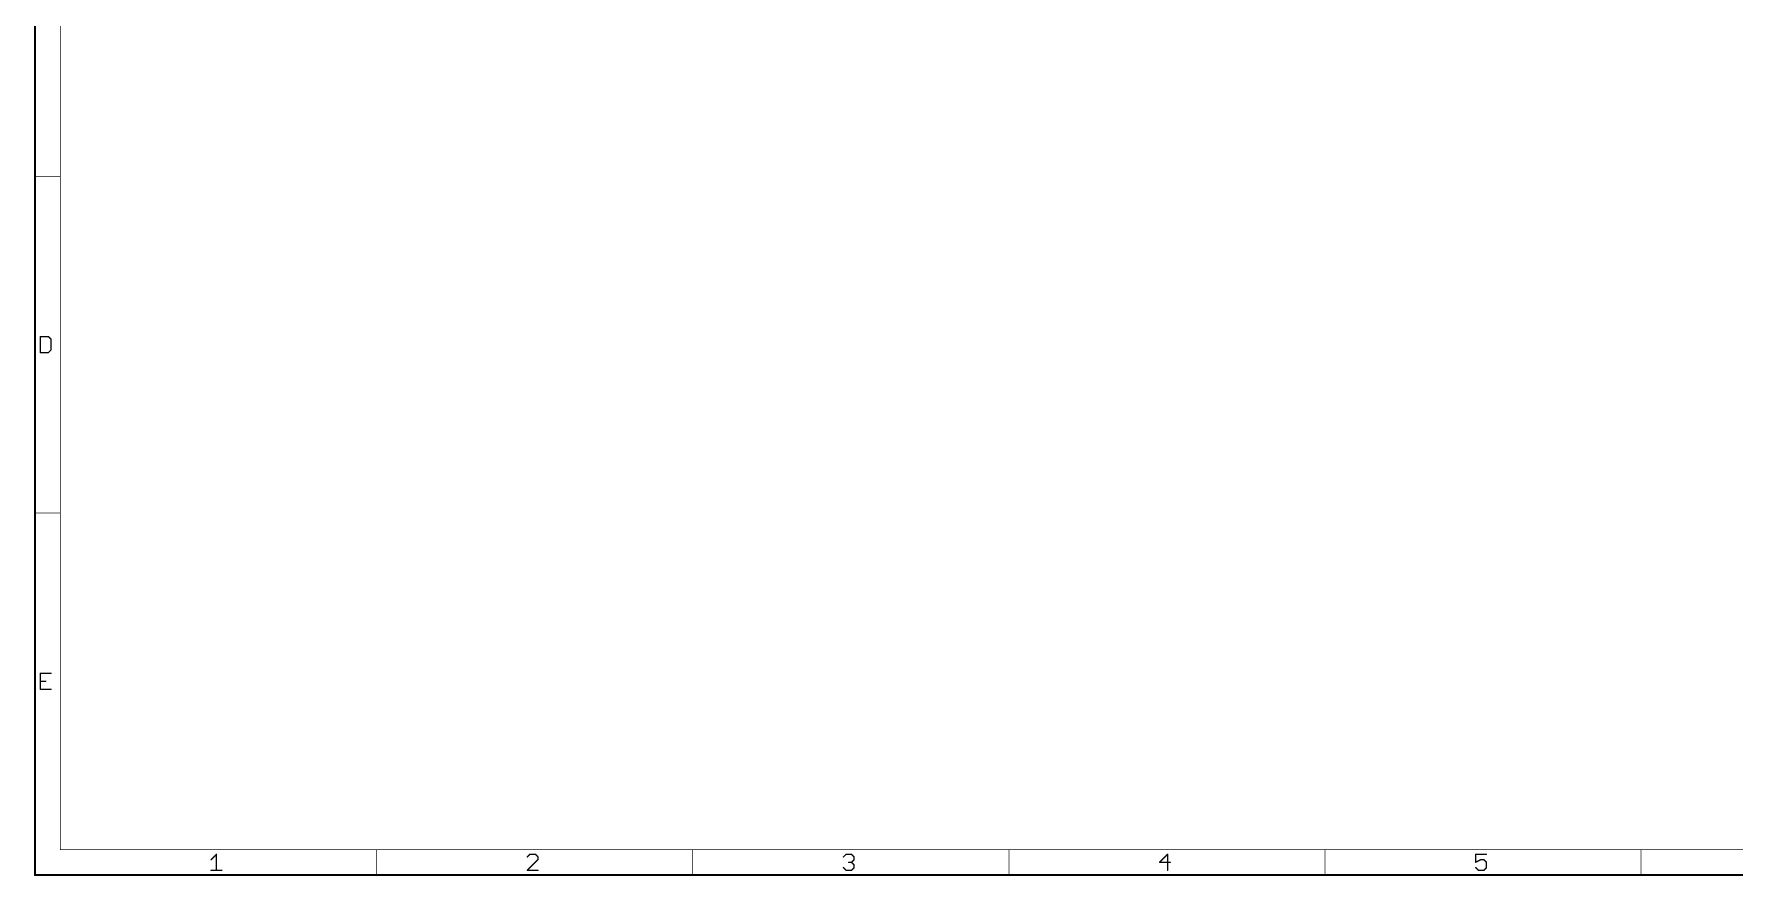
# Model space of a CAD drawing. Extents: x 0 to 388, y 0 to 261.
# Drawn here: x -0.1 to 255.2, y -0.1 to 126.3 of the extents above; entities that cross this region are included whole.
import ezdxf

# ---------------------------------------------------------------- set-up
doc = ezdxf.new("R2010")
doc.units = 0
doc.layers.add('94', color=14, linetype='CONTINUOUS')

msp = doc.modelspace()

# ---------------------------------------------------------------- linework, layer by layer
at = {"layer": '94'}
for points, const_width in [([(0, 260.35), (0, 0)], 0.3), ([(3.81, 256.54), (3.81, 3.81)], 0.1), ([(0, 104.902), (3.81, 104.902)], 0.1), ([(0.805, 80.8345), (0.805, 78.4256)], 0.2032), ([(2.0094, 80.8345), (0.805, 80.8345)], 0.2032), ([(2.4109, 80.433), (2.0094, 80.8345)], 0.2032), ([(2.4109, 78.8271), (2.4109, 80.433)], 0.2032), ([(0.805, 78.4256), (2.0094, 78.4256)], 0.2032), ([(2.0094, 78.4256), (2.4109, 78.8271)], 0.2032), ([(0, 54.356), (3.81, 54.356)], 0.1), ([(2.4109, 30.2885), (0.805, 30.2885)], 0.2032), ([(0.805, 30.2885), (0.805, 27.8796)], 0.2032), ([(0.805, 29.084), (1.6079, 29.084)], 0.2032), ([(0.805, 27.8796), (2.4109, 27.8796)], 0.2032), ([(3.81, 3.81), (383.54, 3.81)], 0.1), ([(26.4431, 2.3075), (27.2461, 3.1105)], 0.2032), ([(27.2461, 3.1105), (27.2461, 0.7016)], 0.2032), ([(51.2763, 0), (51.2763, 3.81)], 0.1), ([(74.3108, 3.1105), (73.9094, 2.709)], 0.2032), ([(75.1138, 3.1105), (74.3108, 3.1105)], 0.2032), ([(75.5153, 2.709), (75.1138, 3.1105)], 0.2032), ([(75.5153, 2.3075), (75.5153, 2.709)], 0.2032), ([(98.7425, 0), (98.7425, 3.81)], 0.1), ([(121.3756, 2.709), (121.7771, 3.1105)], 0.2032), ([(121.7771, 3.1105), (122.58, 3.1105)], 0.2032), ([(122.58, 3.1105), (122.9815, 2.709)], 0.2032), ([(122.9815, 2.709), (122.9815, 2.3075)], 0.2032), ([(146.2088, 0), (146.2088, 3.81)], 0.1), ([(170.0463, 3.1105), (168.8419, 1.906)], 0.2032), ([(170.0463, 0.7016), (170.0463, 3.1105)], 0.2032), ([(193.675, 0), (193.675, 3.81)], 0.1), ([(217.914, 3.1105), (216.3081, 3.1105)], 0.2032), ([(216.3081, 3.1105), (216.3081, 1.906)], 0.2032), ([(241.1413, 0), (241.1413, 3.81)], 0.1), ([(0, 0), (387.35, 0)], 0.3), ([(26.4431, 0.7016), (28.049, 0.7016)], 0.2032), ([(73.9094, 0.7016), (75.5153, 2.3075)], 0.2032), ([(75.5153, 0.7016), (73.9094, 0.7016)], 0.2032), ([(121.7771, 0.7016), (121.3756, 1.1031)], 0.2032), ([(122.58, 0.7016), (121.7771, 0.7016)], 0.2032), ([(122.58, 1.906), (122.1786, 1.906)], 0.2032), ([(122.9815, 2.3075), (122.58, 1.906)], 0.2032), ([(122.58, 1.906), (122.9815, 1.5046)], 0.2032), ([(122.9815, 1.1031), (122.58, 0.7016)], 0.2032), ([(122.9815, 1.5046), (122.9815, 1.1031)], 0.2032), ([(168.8419, 1.906), (170.4478, 1.906)], 0.2032), ([(216.3081, 1.906), (217.1111, 2.3075)], 0.2032), ([(216.7096, 0.7016), (216.3081, 1.1031)], 0.2032), ([(217.5125, 0.7016), (216.7096, 0.7016)], 0.2032), ([(217.1111, 2.3075), (217.5125, 2.3075)], 0.2032), ([(217.5125, 2.3075), (217.914, 1.906)], 0.2032), ([(217.914, 1.1031), (217.5125, 0.7016)], 0.2032), ([(217.914, 1.906), (217.914, 1.1031)], 0.2032)]:
    msp.add_lwpolyline(points, dxfattribs=dict(at, const_width=const_width))
for points, const_width in [([(0, 104.927, 1), (0, 104.877)], 0.05), ([(3.81, 104.877, 1), (3.81, 104.927)], 0.05), ([(0.8558, 80.8345, 1), (0.7542, 80.8345)], 0.1016), ([(0.805, 80.8853, 1), (0.805, 80.7837)], 0.1016), ([(2.0453, 80.8704, 1), (1.9735, 80.7985)], 0.1016), ([(2.0094, 80.7837, 1), (2.0094, 80.8853)], 0.1016), ([(2.4617, 80.433, 1), (2.3601, 80.433)], 0.1016), ([(2.375, 80.3971, 1), (2.4468, 80.4689)], 0.1016), ([(0.805, 78.4764, 1), (0.805, 78.3748)], 0.1016), ([(0.7542, 78.4256, 1), (0.8558, 78.4256)], 0.1016), ([(1.9735, 78.4615, 1), (2.0453, 78.3897)], 0.1016), ([(2.0094, 78.3748, 1), (2.0094, 78.4764)], 0.1016), ([(2.3601, 78.8271, 1), (2.4617, 78.8271)], 0.1016), ([(2.4468, 78.7912, 1), (2.375, 78.863)], 0.1016), ([(0, 54.381, 1), (0, 54.331)], 0.05), ([(3.81, 54.331, 1), (3.81, 54.381)], 0.05), ([(0.805, 30.3393, 1), (0.805, 30.2377)], 0.1016), ([(0.8558, 30.2885, 1), (0.7542, 30.2885)], 0.1016), ([(0.805, 29.1348, 1), (0.805, 29.0332)], 0.1016), ([(1.6079, 29.0332, 1), (1.6079, 29.1348)], 0.1016), ([(2.4109, 30.2377, 1), (2.4109, 30.3393)], 0.1016), ([(0.805, 27.9304, 1), (0.805, 27.8288)], 0.1016), ([(0.7542, 27.8796, 1), (0.8558, 27.8796)], 0.1016), ([(2.4109, 27.8288, 1), (2.4109, 27.9304)], 0.1016), ([(3.81, 3.835, 1), (3.81, 3.785)], 0.05), ([(3.785, 3.81, 1), (3.835, 3.81)], 0.05), ([(27.2968, 3.1105, 1), (27.1953, 3.1105)], 0.1016), ([(27.282, 3.0745, 1), (27.2101, 3.1464)], 0.1016), ([(51.3013, 3.81, 1), (51.2513, 3.81)], 0.05), ([(73.8734, 2.7449, 1), (73.9453, 2.6731)], 0.1016), ([(74.3108, 3.1613, 1), (74.3108, 3.0597)], 0.1016), ([(74.3467, 3.0745, 1), (74.2749, 3.1464)], 0.1016), ([(75.1497, 3.1464, 1), (75.0779, 3.0745)], 0.1016), ([(75.1138, 3.0597, 1), (75.1138, 3.1613)], 0.1016), ([(75.5661, 2.709, 1), (75.4645, 2.709)], 0.1016), ([(75.4793, 2.6731, 1), (75.5512, 2.7449)], 0.1016), ([(98.7675, 3.81, 1), (98.7175, 3.81)], 0.05), ([(121.3397, 2.7449, 1), (121.4115, 2.6731)], 0.1016), ([(121.7771, 3.1613, 1), (121.7771, 3.0597)], 0.1016), ([(121.813, 3.0745, 1), (121.7412, 3.1464)], 0.1016), ([(122.6159, 3.1464, 1), (122.5441, 3.0745)], 0.1016), ([(122.58, 3.0597, 1), (122.58, 3.1613)], 0.1016), ([(123.0323, 2.709, 1), (122.9307, 2.709)], 0.1016), ([(122.9456, 2.6731, 1), (123.0174, 2.7449)], 0.1016), ([(146.2338, 3.81, 1), (146.1838, 3.81)], 0.05), ([(170.0971, 3.1105, 1), (169.9955, 3.1105)], 0.1016), ([(170.0822, 3.0745, 1), (170.0104, 3.1464)], 0.1016), ([(193.7, 3.81, 1), (193.65, 3.81)], 0.05), ([(216.3081, 3.1613, 1), (216.3081, 3.0597)], 0.1016), ([(216.3589, 3.1105, 1), (216.2573, 3.1105)], 0.1016), ([(217.914, 3.0597, 1), (217.914, 3.1613)], 0.1016), ([(241.1663, 3.81, 1), (241.1163, 3.81)], 0.05), ([(0, 0.075, 1), (0, -0.075)], 0.15), ([(-0.075, 0, 1), (0.075, 0)], 0.15), ([(26.4072, 2.3434, 1), (26.479, 2.2716)], 0.1016), ([(26.4431, 0.7524, 1), (26.4431, 0.6508)], 0.1016), ([(27.1953, 0.7016, 1), (27.2968, 0.7016)], 0.1016), ([(28.049, 0.6508, 1), (28.049, 0.7524)], 0.1016), ([(51.2513, 0, 1), (51.3013, 0)], 0.05), ([(73.8734, 0.7375, 1), (73.9453, 0.6657)], 0.1016), ([(73.9094, 0.7524, 1), (73.9094, 0.6508)], 0.1016), ([(75.4645, 2.3075, 1), (75.5661, 2.3075)], 0.1016), ([(75.5512, 2.2716, 1), (75.4793, 2.3434)], 0.1016), ([(75.5153, 0.6508, 1), (75.5153, 0.7524)], 0.1016), ([(98.7175, 0, 1), (98.7675, 0)], 0.05), ([(121.4115, 1.139, 1), (121.3397, 1.0672)], 0.1016), ([(121.7771, 0.7524, 1), (121.7771, 0.6508)], 0.1016), ([(121.7412, 0.6657, 1), (121.813, 0.7375)], 0.1016), ([(122.1786, 1.9568, 1), (122.1786, 1.8552)], 0.1016), ([(122.6159, 1.9419, 1), (122.5441, 1.8701)], 0.1016), ([(122.5441, 1.9419, 1), (122.6159, 1.8701)], 0.1016), ([(122.5441, 0.7375, 1), (122.6159, 0.6657)], 0.1016), ([(122.58, 1.8552, 1), (122.58, 1.9568)], 0.1016), ([(122.58, 0.6508, 1), (122.58, 0.7524)], 0.1016), ([(122.9307, 2.3075, 1), (123.0323, 2.3075)], 0.1016), ([(123.0323, 1.5046, 1), (122.9307, 1.5046)], 0.1016), ([(122.9307, 1.1031, 1), (123.0323, 1.1031)], 0.1016), ([(123.0174, 2.2716, 1), (122.9456, 2.3434)], 0.1016), ([(122.9456, 1.4686, 1), (123.0174, 1.5405)], 0.1016), ([(123.0174, 1.0672, 1), (122.9456, 1.139)], 0.1016), ([(146.1838, 0, 1), (146.2338, 0)], 0.05), ([(168.8059, 1.9419, 1), (168.8778, 1.8701)], 0.1016), ([(168.8419, 1.9568, 1), (168.8419, 1.8552)], 0.1016), ([(169.9955, 0.7016, 1), (170.0971, 0.7016)], 0.1016), ([(170.4478, 1.8552, 1), (170.4478, 1.9568)], 0.1016), ([(193.65, 0, 1), (193.7, 0)], 0.05), ([(216.2854, 1.9515, 1), (216.3308, 1.8606)], 0.1016), ([(216.2573, 1.906, 1), (216.3589, 1.906)], 0.1016), ([(216.344, 1.139, 1), (216.2722, 1.0672)], 0.1016), ([(216.7096, 0.7524, 1), (216.7096, 0.6508)], 0.1016), ([(216.6737, 0.6657, 1), (216.7455, 0.7375)], 0.1016), ([(217.1111, 2.3583, 1), (217.1111, 2.2567)], 0.1016), ([(217.1338, 2.2621, 1), (217.0883, 2.3529)], 0.1016), ([(217.5484, 2.3434, 1), (217.4766, 2.2716)], 0.1016), ([(217.4766, 0.7375, 1), (217.5484, 0.6657)], 0.1016), ([(217.5125, 2.2567, 1), (217.5125, 2.3583)], 0.1016), ([(217.5125, 0.6508, 1), (217.5125, 0.7524)], 0.1016), ([(217.9648, 1.906, 1), (217.8632, 1.906)], 0.1016), ([(217.8632, 1.1031, 1), (217.9648, 1.1031)], 0.1016), ([(217.8781, 1.8701, 1), (217.9499, 1.9419)], 0.1016), ([(217.9499, 1.0672, 1), (217.8781, 1.139)], 0.1016), ([(241.1163, 0, 1), (241.1663, 0)], 0.05)]:
    msp.add_lwpolyline(points, format="xyb", dxfattribs=dict(at, const_width=const_width))

doc.saveas('drawing.dxf')
